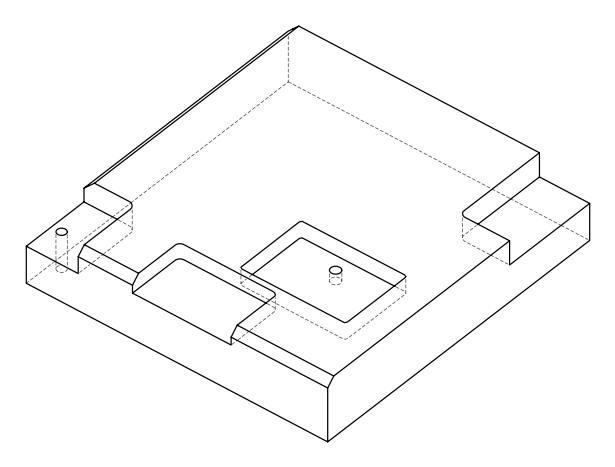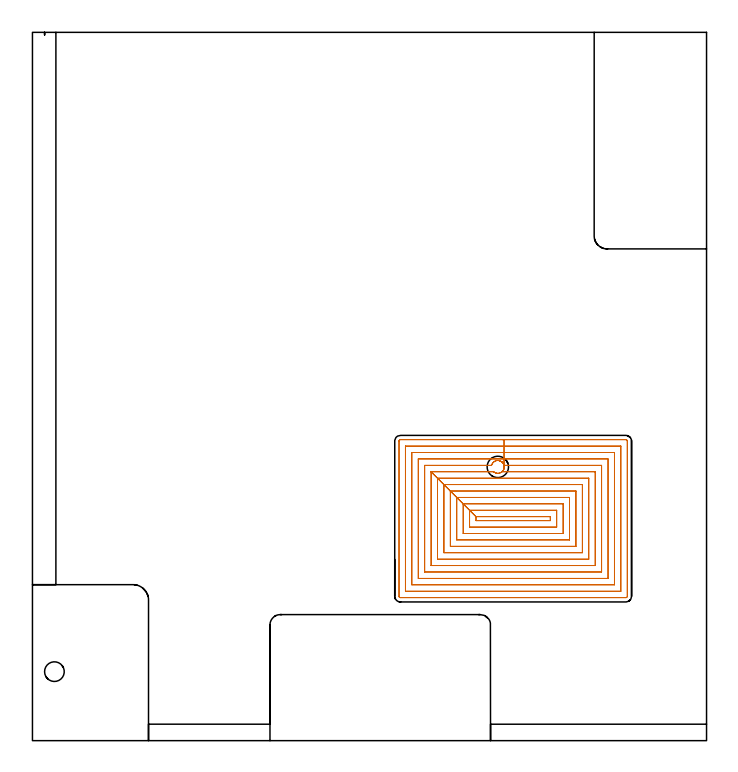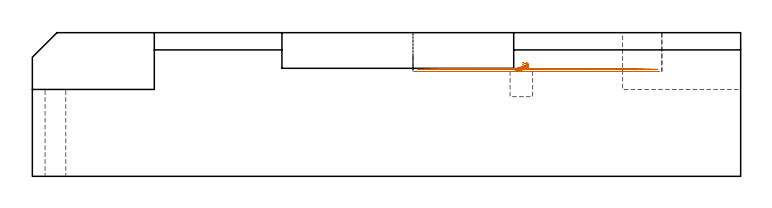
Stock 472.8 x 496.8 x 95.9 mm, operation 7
(PLAN: 11 operations, 7 tool changes, 277.1 min)
(1 INDEXABLE_INSERT_DRILL_BLIND_HOLE_FROM_SOLID | STEP1POCKET | UGT0302_001 | 0.08 min | 7522 mm3)
(2 AREA_MILL | FG_CHAMFER_SURFACE | UGT0205_001 | 3.57 min | 6480 mm3)
(3 AREA_MILL_1 | FG_CHAMFER_SURFACE_1 | UGT0205_001 | 18.91 min | 53089 mm3)
(4 AREA_MILL_2 | FG_CHAMFER_SURFACE_2 | UGT0205_001 | 6.23 min | 10437 mm3)
(5 MILL_CORNER_NOTCH_RECTANGULAR | CORNER_NOTCH_RECTANGULAR | NXT0201_012 | Follow Part, ap 4, ae 75% | 19.31 min | 335175 mm3)
(6 MILL_CORNER_NOTCH_RECTANGULAR_1 | CORNER_NOTCH_RECTANGULAR_1 | NXT0201_012 | Follow Part, ap 4, ae 75% | 25.16 min | 453029 mm3)
(7 MILL_RECTANGULAR_POCKET | POCKET_RECTANGULAR_STRAIGHT | NXT0201_008 | Follow Part, ap 1.5, ae 75% | 158.3 min | 497623 mm3)
(8 MILL_SLOT | SLOT_PARTIAL_RECTANGULAR | NXT0201_011 | Follow Part, ap 3, ae 75% | 44.99 min | 324095 mm3)
(9 SPOT_DRILL | STEP1HOLE | NXT0321_9005460120000 | 0.04 min | 43 mm3)
(10 DRILL_THROUGH_HOLE_INTO_CENTER | STEP1HOLE | NXT0301_055 | 0.26 min | 3138 mm3)
(11 DRILL_TO_ENLARGE_THROUGH_HOLE | STEP1HOLE | NXT0301_103 | 0.27 min | 5526 mm3)
(TOOL UGT0302_001 | Indexable Insert Drill 15mm | D15 PA180 FL50 Z2)
(TOOL UGT0205_001 | Chamfer Mill 20 x 3 x 45 deg. | D20 FL50 Z2)
(TOOL NXT0201_012 | ENDMILL 16mm [2P460-1600-NA 1630] | D16 FL38 Z6)
(TOOL NXT0201_008 | ENDMILL 6mm [2P460-0600-NA 1630] | D6 FL26 Z6)
(TOOL NXT0201_011 | ENDMILL 12mm [2P460-1200-NA 1630] | D12 FL38 Z6)
(TOOL NXT0321_9005460120000 | NC Spot Drill, 142deg, 12mm, Carbide, Uncoated | D12 PA142 FL30 Z2)
(TOOL NXT0301_055 | Carbide Drill 8.4mm [860.1-0840-042A1-MM 2214] | D8.4 PA140 FL61 Z2)
(TOOL NXT0301_103 | Carbide Drill 13.8mm [860.1-1380-062A1-MM 2214] | D13.8 PA140 FL77 Z2)
(OP 7 MILL_RECTANGULAR_POCKET, part 2 of 2)
G0 X327.125 Y196.427 Z75.878
G1 X327.258 Y196.41 Z75.842 F250.
X327.855 Y196.251 Z75.676
X328.43 Y196.008 Z75.509
X329.095 Y195.598 Z75.3
X329.313 Y195.426 Z75.225
X329.651 Y195.107 Z75.101
X329.881 Y194.845 Z75.007
X330.273 Y194.288 Z74.825
X330.59 Y193.621 Z74.627
X330.789 Y192.98 Z74.447
X330.838 Y192.732 Z74.379
X330.871 Y192.485 Z74.313
X330.891 Y191.836 Z74.139
X330.833 Y191.262 Z73.984
X330.686 Y190.653 Z73.816
X330.436 Y190.022 Z73.635
X330.225 Y189.633 Z73.516
X330.153 Y189.522 Z73.48
X329.63 Y188.879 Z73.258
X328.972 Y188.309 Z73.025
X328.949 Y188.293 Z73.018
X328.471 Y188.012 Z72.869
X327.797 Y187.725 Z72.673
X327.616 Y187.669 Z72.622
X327.302 Y187.595 Z72.536
X326.664 Y187.514 Z72.363
X326.071 Y187.519 Z72.204
X325.422 Y187.611 Z72.029
X325.205 Y187.663 Z71.969
X324.928 Y187.752 Z71.891
X324.253 Y188.051 Z71.693
X323.872 Y188.279 Z71.574
X323.741 Y188.373 Z71.531
X323.484 Y188.6 Z71.439
X279.6 F500.
X311.1 Y157.1
Y154.3
X363.2
Y157.1
X311.1
X306.6 Y161.6
Y149.8
X367.7
Y161.6
X306.6
X302.1 Y166.1
Y145.3
X372.2
Y166.1
X302.1
X297.6 Y170.6
Y140.8
X376.7
Y170.6
X297.6
X293.1 Y175.1
Y136.3
X381.2
Y175.1
X293.1
X288.6 Y179.6
Y131.8
X385.7
Y179.6
X288.6
X284.1 Y184.1
Y127.3
X390.2
Y184.1
X284.1
X279.6 Y188.6
Y122.8
X394.7
Y188.6
X329.308
G0 X329.539 Y188.801 Z75.878
G1 X329.63 Y188.879 Z75.846 F250.
X330.153 Y189.522 Z75.623
X330.225 Y189.633 Z75.588
X330.436 Y190.022 Z75.469
X330.686 Y190.653 Z75.288
X330.833 Y191.262 Z75.12
X330.891 Y191.836 Z74.965
X330.871 Y192.485 Z74.791
X330.838 Y192.732 Z74.725
X330.789 Y192.98 Z74.657
X330.59 Y193.621 Z74.477
X330.273 Y194.288 Z74.279
X329.881 Y194.845 Z74.097
X329.651 Y195.107 Z74.003
X329.313 Y195.426 Z73.879
X329.095 Y195.598 Z73.804
X328.43 Y196.008 Z73.595
X327.855 Y196.251 Z73.428
X327.258 Y196.41 Z73.262
X326.664 Y196.486 Z73.102
X326.071 Y196.481 Z72.943
X325.477 Y196.397 Z72.782
X324.869 Y196.225 Z72.612
X324.341 Y195.997 Z72.458
X323.628 Y195.541 Z72.232
X323.509 Y195.445 Z72.191
X323.063 Y195.015 Z72.025
X322.942 Y194.874 Z71.975
X322.495 Y194.218 Z71.762
X322.21 Y193.62 Z71.585
X322.049 Y193.1 Z71.439
X275.1 F500.
Y118.3
X399.2
Y193.1
X330.751
Y197.6
X270.6
Y113.8
X403.7
Y197.6
X330.751
Y202.1
X266.1
Y109.3
X408.2
Y202.1
X330.751
Y206.6
X261.6
Y104.8
X412.7
Y206.6
X330.751
Y211.1
X258.
G3 X257.1 Y210.2 R0.9
G1 Y101.2
G3 X258. Y100.3 R0.9
G1 X416.3
G3 X417.2 Y101.2 R0.9
G1 Y210.2
G3 X416.3 Y211.1 R0.9
G1 X330.751
X329.751
G0 X327.125 Y196.427 Z74.439
G1 X327.258 Y196.41 Z74.403 F250.
X327.855 Y196.251 Z74.237
X328.43 Y196.008 Z74.07
X329.095 Y195.598 Z73.861
X329.313 Y195.426 Z73.786
X329.651 Y195.107 Z73.662
X329.881 Y194.845 Z73.568
X330.273 Y194.288 Z73.386
X330.59 Y193.621 Z73.188
X330.789 Y192.98 Z73.008
X330.838 Y192.732 Z72.94
X330.871 Y192.485 Z72.874
X330.891 Y191.836 Z72.7
X330.833 Y191.262 Z72.545
X330.686 Y190.653 Z72.377
X330.436 Y190.022 Z72.196
X330.225 Y189.633 Z72.077
X330.153 Y189.522 Z72.042
X329.63 Y188.879 Z71.819
X328.972 Y188.309 Z71.586
X328.949 Y188.293 Z71.579
X328.471 Y188.012 Z71.43
X327.797 Y187.725 Z71.234
X327.616 Y187.669 Z71.183
X327.302 Y187.595 Z71.097
X326.664 Y187.514 Z70.924
X326.071 Y187.519 Z70.765
X325.422 Y187.611 Z70.59
X325.205 Y187.663 Z70.53
X324.928 Y187.752 Z70.452
X324.253 Y188.051 Z70.254
X323.872 Y188.279 Z70.135
X323.741 Y188.373 Z70.092
X323.484 Y188.6 Z70.
X279.6 F500.
X311.1 Y157.1
Y154.3
X363.2
Y157.1
X311.1
X306.6 Y161.6
Y149.8
X367.7
Y161.6
X306.6
X302.1 Y166.1
Y145.3
X372.2
Y166.1
X302.1
X297.6 Y170.6
Y140.8
X376.7
Y170.6
X297.6
X293.1 Y175.1
Y136.3
X381.2
Y175.1
X293.1
X288.6 Y179.6
Y131.8
X385.7
Y179.6
X288.6
X284.1 Y184.1
Y127.3
X390.2
Y184.1
X284.1
X279.6 Y188.6
Y122.8
X394.7
Y188.6
X329.308
G0 X329.539 Y188.801 Z74.439
G1 X329.63 Y188.879 Z74.407 F250.
X330.153 Y189.522 Z74.185
X330.225 Y189.633 Z74.149
X330.436 Y190.022 Z74.031
X330.686 Y190.653 Z73.849
X330.833 Y191.262 Z73.681
X330.891 Y191.836 Z73.526
X330.871 Y192.485 Z73.352
X330.838 Y192.732 Z73.286
X330.789 Y192.98 Z73.218
X330.59 Y193.621 Z73.038
X330.273 Y194.288 Z72.84
X329.881 Y194.845 Z72.658
X329.651 Y195.107 Z72.564
X329.313 Y195.426 Z72.44
X329.095 Y195.598 Z72.365
X328.43 Y196.008 Z72.156
X327.855 Y196.251 Z71.989
X327.258 Y196.41 Z71.823
X326.664 Y196.486 Z71.663
X326.071 Y196.481 Z71.504
X325.477 Y196.397 Z71.343
X324.869 Y196.225 Z71.174
X324.341 Y195.997 Z71.02
X323.628 Y195.541 Z70.793
X323.509 Y195.445 Z70.752
X323.063 Y195.015 Z70.586
X322.942 Y194.874 Z70.536
X322.495 Y194.218 Z70.323
X322.21 Y193.62 Z70.146
X322.049 Y193.1 Z70.
X275.1 F500.
Y118.3
X399.2
Y193.1
X330.751
Y197.6
X270.6
Y113.8
X403.7
Y197.6
X330.751
Y202.1
X266.1
Y109.3
X408.2
Y202.1
X330.751
Y206.6
X261.6
Y104.8
X412.7
Y206.6
X330.751
Y211.1
X258.
G3 X257.1 Y210.2 R0.9
G1 Y101.2
G3 X258. Y100.3 R0.9
G1 X416.3
G3 X417.2 Y101.2 R0.9
G1 Y210.2
G3 X416.3 Y211.1 R0.9
G1 X330.751
X329.751
G0 Z105.9
M5
M2
